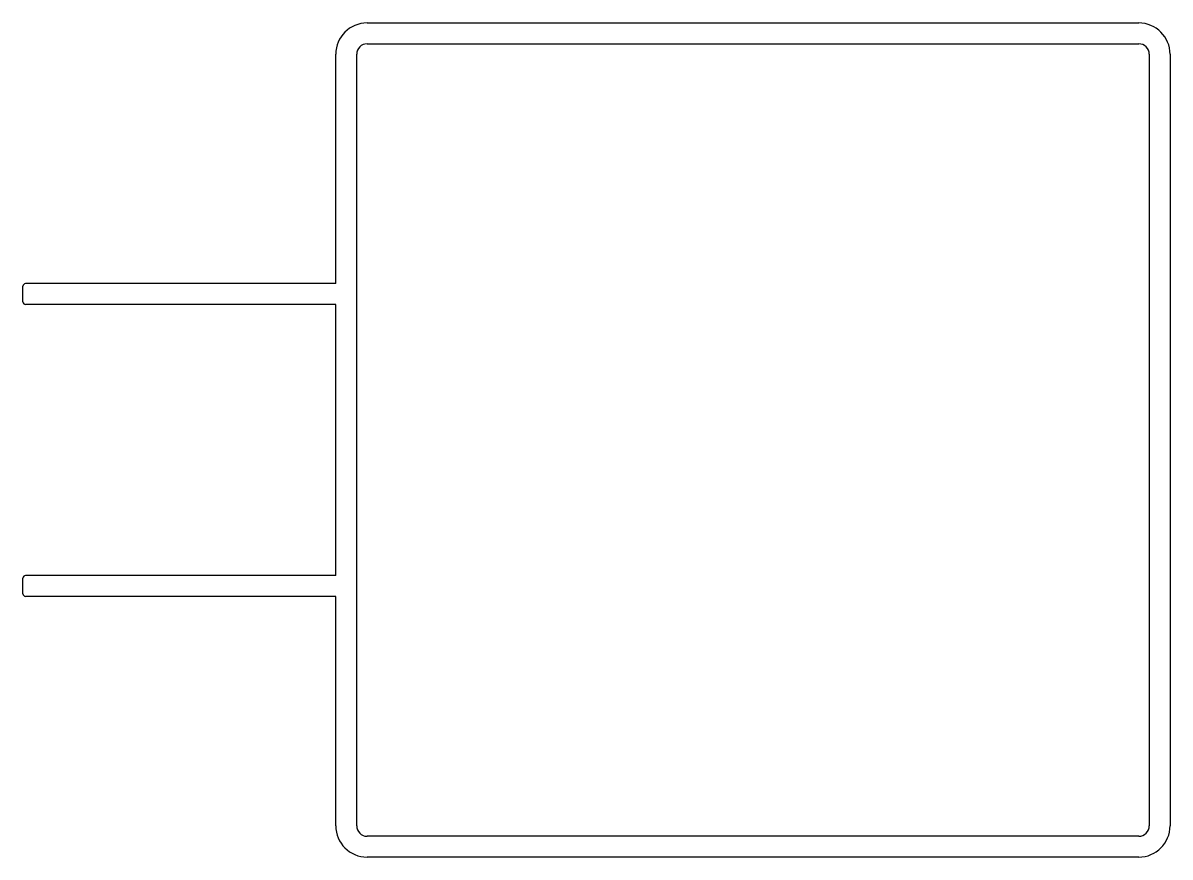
# Model space of a CAD drawing. Extents: x 3329 to 3439, y 777 to 857.
import ezdxf

# ---------------------------------------------------------------- set-up
doc = ezdxf.new("R2010")
doc.units = 0
doc.layers.get('0').update_dxf_attribs({"linetype": 'CONTINUOUS'})

msp = doc.modelspace()

# ---------------------------------------------------------------- linework, layer by layer
for p, q in [((3361.81, 857.25), (3435.81, 857.25)), ((3361.81, 855.25), (3435.81, 855.25)), ((3358.81, 832.25), (3358.81, 854.25)), ((3360.81, 780.25), (3360.81, 854.25)), ((3436.81, 854.25), (3436.81, 780.25)), ((3438.81, 854.25), (3438.81, 780.25)), ((3328.81, 830.5), (3328.81, 832)), ((3358.81, 832.25), (3329.06, 832.25)), ((3358.81, 830.25), (3329.06, 830.25)), ((3358.81, 804.25), (3358.81, 830.25)), ((3358.81, 804.25), (3329.06, 804.25)), ((3328.81, 802.5), (3328.81, 804)), ((3358.81, 802.25), (3329.06, 802.25)), ((3358.81, 780.25), (3358.81, 802.25)), ((3435.81, 779.25), (3361.81, 779.25)), ((3435.81, 777.25), (3361.81, 777.25))]:
    msp.add_line(p, q)
for centre, radius, start, end in [((3361.81, 854.25), 3, 90, 180), ((3435.81, 854.25), 3, 0, 90), ((3361.81, 854.25), 1, 90, 180), ((3435.81, 854.25), 1, 0, 90), ((3329.06, 832), 0.25, 90, 180), ((3329.06, 830.5), 0.25, 180, 270), ((3329.06, 804), 0.25, 90, 180), ((3329.06, 802.5), 0.25, 180, 270), ((3361.81, 780.25), 3, 180, 270), ((3361.81, 780.25), 1, 180, 270), ((3435.81, 780.25), 3, 270, 0), ((3435.81, 780.25), 1, 270, 0)]:
    msp.add_arc(centre, radius, start, end)

doc.saveas('drawing.dxf')
